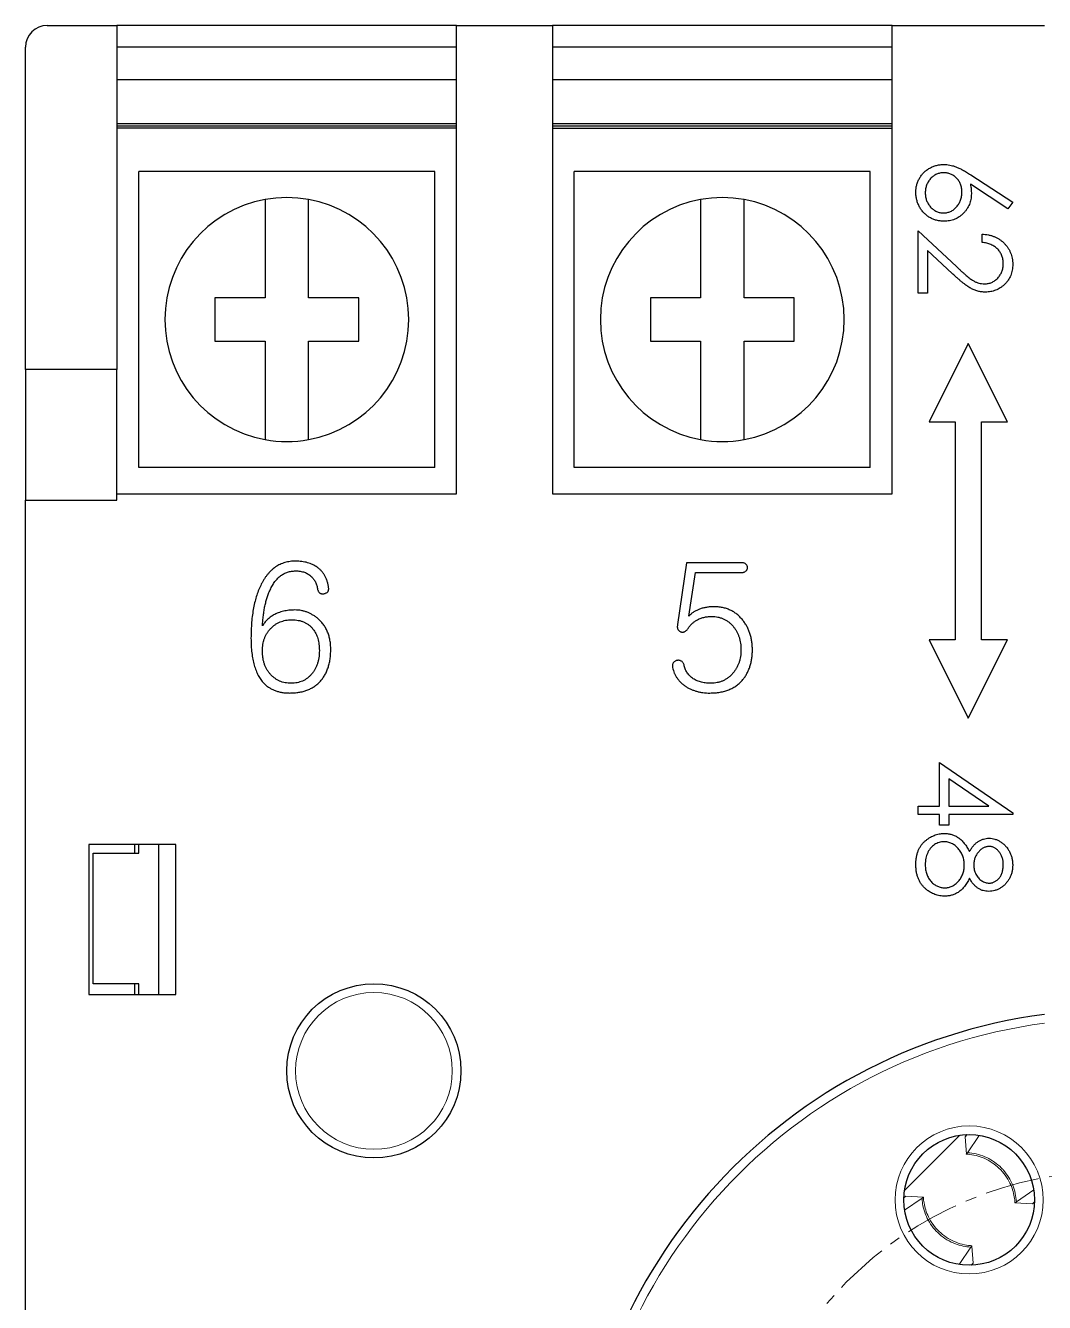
# Model space of a CAD drawing. Header units: millimetres. Extents: x 2473 to 2777, y 1336 to 1553.
# Drawn here: x 2584.52 to 2607.92, y 1423.23 to 1452.55 of the extents above; entities that cross this region are included whole.
import ezdxf

# ---------------------------------------------------------------- set-up
doc = ezdxf.new("R2010")
doc.units = ezdxf.units.MM
doc.linetypes.add('CENTER', pattern=[2, 1.25, -0.25, 0.25, -0.25])
for name, color, linetype, lineweight in [('Z_OM_CENTER', 4, 'CENTER', 13), ('Z_OM_OUTLINE', 7, 'Continuous', 30), ('Z_OM_THIN_LINE', 2, 'Continuous', 13)]:
    doc.layers.add(name, color=color, linetype=linetype, lineweight=lineweight)

msp = doc.modelspace()

# ---------------------------------------------------------------- linework, layer by layer
at = {"layer": 'Z_OM_CENTER'}
msp.add_circle((2609.525, 1417.55), 8.7, dxfattribs=at)
at = {"layer": 'Z_OM_OUTLINE'}
for p, q in [((2585.025, 1452.55), (2586.625, 1452.55)), ((2586.625, 1452.55), (2586.625, 1451.55)), ((2594.425, 1452.55), (2586.625, 1452.55)), ((2594.425, 1451.55), (2594.425, 1452.55)), ((2594.425, 1452.55), (2596.625, 1452.55)), ((2596.625, 1452.55), (2596.625, 1451.55)), ((2604.425, 1452.55), (2596.625, 1452.55)), ((2604.425, 1451.55), (2604.425, 1452.55)), ((2604.425, 1452.55), (2607.925, 1452.55)), ((2584.525, 1451.55), (2584.525, 1452.05)), ((2594.425, 1452.05), (2586.625, 1452.05)), ((2604.425, 1452.05), (2596.625, 1452.05)), ((2584.525, 1444.65), (2584.525, 1451.55)), ((2586.625, 1451.55), (2586.625, 1444.65)), ((2594.425, 1441.8), (2594.425, 1451.55)), ((2596.625, 1451.55), (2596.625, 1441.8)), ((2604.425, 1441.8), (2604.425, 1451.55)), ((2594.425, 1451.3), (2586.625, 1451.3)), ((2604.425, 1451.3), (2596.625, 1451.3)), ((2586.625, 1450.3), (2594.425, 1450.3)), ((2596.625, 1450.3), (2604.425, 1450.3)), ((2586.625, 1450.25), (2594.425, 1450.25)), ((2586.625, 1450.199), (2594.425, 1450.199)), ((2596.625, 1450.25), (2604.425, 1450.25)), ((2596.625, 1450.197), (2604.425, 1450.197)), ((2587.125, 1442.4), (2587.125, 1449.2)), ((2593.925, 1449.2), (2587.125, 1449.2)), ((2593.925, 1442.4), (2593.925, 1449.2)), ((2597.125, 1442.4), (2597.125, 1449.2)), ((2603.925, 1449.2), (2597.125, 1449.2)), ((2603.925, 1442.4), (2603.925, 1449.2)), ((2606.23, 1449.123), (2607.195, 1448.491)), ((2607.081, 1448.345), (2606.225, 1448.904)), ((2607.195, 1448.491), (2607.081, 1448.345)), ((2605.025, 1446.402), (2605.025, 1447.84)), ((2605.025, 1447.84), (2605.901, 1447.019)), ((2606.49, 1447.569), (2606.49, 1447.759)), ((2590.025, 1447.529), (2590.025, 1446.3)), ((2591.025, 1446.3), (2591.025, 1447.529)), ((2600.025, 1447.529), (2600.025, 1446.3)), ((2601.025, 1446.3), (2601.025, 1447.529)), ((2605.807, 1446.857), (2605.242, 1447.387)), ((2605.242, 1447.387), (2605.242, 1446.402)), ((2588.875, 1446.3), (2588.875, 1445.3)), ((2590.025, 1446.3), (2588.875, 1446.3)), ((2592.175, 1446.3), (2591.025, 1446.3)), ((2592.175, 1445.3), (2592.175, 1446.3)), ((2600.025, 1446.3), (2598.875, 1446.3)), ((2598.875, 1446.3), (2598.875, 1445.3)), ((2602.175, 1446.3), (2601.025, 1446.3)), ((2602.175, 1445.3), (2602.175, 1446.3)), ((2605.242, 1446.402), (2605.025, 1446.402)), ((2588.875, 1445.3), (2590.025, 1445.3)), ((2590.025, 1445.3), (2590.025, 1444.071)), ((2591.025, 1445.3), (2592.175, 1445.3)), ((2591.025, 1444.071), (2591.025, 1445.3)), ((2598.875, 1445.3), (2600.025, 1445.3)), ((2600.025, 1445.3), (2600.025, 1444.071)), ((2601.025, 1445.3), (2602.175, 1445.3)), ((2601.025, 1444.071), (2601.025, 1445.3)), ((2606.175, 1445.25), (2605.275, 1443.45)), ((2607.075, 1443.45), (2606.175, 1445.25)), ((2584.525, 1444.65), (2584.525, 1441.65)), ((2586.625, 1444.65), (2584.525, 1444.65)), ((2586.625, 1441.65), (2586.625, 1444.65)), ((2605.275, 1443.45), (2605.875, 1443.45)), ((2605.875, 1443.45), (2605.875, 1438.45)), ((2606.475, 1443.45), (2607.075, 1443.45)), ((2606.475, 1438.45), (2606.475, 1443.45)), ((2593.925, 1442.4), (2587.125, 1442.4)), ((2603.925, 1442.4), (2597.125, 1442.4)), ((2586.625, 1441.8), (2594.425, 1441.8)), ((2596.625, 1441.8), (2604.425, 1441.8)), ((2584.525, 1441.65), (2586.625, 1441.65)), ((2584.525, 1422.05), (2584.525, 1441.65)), ((2599.704, 1440.216), (2599.497, 1438.797)), ((2600.973, 1440.216), (2599.704, 1440.216)), ((2599.759, 1438.993), (2599.91, 1439.991)), ((2599.91, 1439.991), (2600.973, 1439.991)), ((2605.875, 1438.45), (2605.275, 1438.45)), ((2605.275, 1438.45), (2606.175, 1436.65)), ((2606.175, 1436.65), (2607.075, 1438.45)), ((2607.075, 1438.45), (2606.475, 1438.45)), ((2605.513, 1434.624), (2605.513, 1435.629)), ((2605.513, 1435.629), (2607.195, 1434.473)), ((2606.649, 1434.624), (2605.73, 1435.255)), ((2605.73, 1435.255), (2605.73, 1434.624)), ((2605.025, 1434.624), (2605.513, 1434.624)), ((2605.025, 1434.435), (2605.025, 1434.624)), ((2605.73, 1434.624), (2606.649, 1434.624)), ((2607.195, 1434.473), (2607.195, 1434.435)), ((2605.513, 1434.435), (2605.025, 1434.435)), ((2605.513, 1434.19), (2605.513, 1434.435)), ((2605.73, 1434.19), (2605.513, 1434.19)), ((2607.195, 1434.435), (2605.73, 1434.435)), ((2605.73, 1434.435), (2605.73, 1434.19)), ((2585.975, 1433.75), (2585.975, 1430.3)), ((2587.975, 1433.75), (2585.975, 1433.75)), ((2587.025, 1433.75), (2587.025, 1433.55)), ((2587.125, 1433.55), (2587.125, 1433.75)), ((2587.575, 1433.75), (2587.575, 1430.3)), ((2587.975, 1430.3), (2587.975, 1433.75)), ((2586.075, 1430.55), (2586.075, 1433.55)), ((2586.075, 1433.55), (2587.125, 1433.55)), ((2587.125, 1430.55), (2586.075, 1430.55)), ((2587.025, 1430.55), (2587.025, 1430.3)), ((2587.125, 1430.3), (2587.125, 1430.55)), ((2585.975, 1430.3), (2587.975, 1430.3))]:
    msp.add_line(p, q, dxfattribs=at)
for centre, radius in [((2592.525, 1428.55), 2), ((2606.195, 1425.587), 1.5)]:
    msp.add_circle(centre, radius, dxfattribs=at)
for centre, radius, start, end in [((2585.025, 1452.05), 0.5, 90, 180), ((2590.525, 1445.8), 2.8, 100.2866, 259.7134), ((2590.525, 1445.8), 2.8, 79.7134, 100.2866), ((2590.525, 1445.8), 2.8, 280.2866, 79.7134), ((2600.525, 1445.8), 2.8, 100.2866, 259.7134), ((2600.525, 1445.8), 2.8, 79.7134, 100.2866), ((2600.525, 1445.8), 2.8, 280.2866, 79.7134), ((2590.525, 1445.8), 2.8, 259.7134, 280.2866), ((2600.525, 1445.8), 2.8, 259.7134, 280.2866), ((2609.525, 1417.55), 12.4, 97.4137, 262.5863)]:
    msp.add_arc(centre, radius, start, end, dxfattribs=at)
for points, knots in [([(2604.97, 1448.719), (2604.971, 1448.747), (2604.973, 1448.804), (2604.989, 1448.887), (2605.016, 1448.966), (2605.053, 1449.042), (2605.099, 1449.112), (2605.154, 1449.176), (2605.217, 1449.231), (2605.289, 1449.276), (2605.366, 1449.314), (2605.446, 1449.34), (2605.53, 1449.357), (2605.586, 1449.359), (2605.615, 1449.36)], [0, 0, 0, 0, 0.084339, 0.167061, 0.249579, 0.33294, 0.416119, 0.49776, 0.580626, 0.664858, 0.749533, 0.832448, 0.915661, 1, 1, 1, 1]), ([(2605.607, 1449.17), (2605.593, 1449.169), (2605.565, 1449.169), (2605.523, 1449.162), (2605.484, 1449.151), (2605.445, 1449.136), (2605.409, 1449.117), (2605.374, 1449.094), (2605.341, 1449.066), (2605.31, 1449.035), (2605.281, 1449), (2605.256, 1448.964), (2605.235, 1448.926), (2605.217, 1448.886), (2605.204, 1448.844), (2605.194, 1448.8), (2605.189, 1448.755), (2605.188, 1448.724), (2605.187, 1448.708)], [0, 0, 0, 0, 0.061846, 0.121875, 0.180772, 0.239261, 0.298623, 0.358671, 0.420767, 0.485205, 0.550356, 0.613636, 0.676603, 0.739323, 0.802186, 0.866731, 0.932045, 1, 1, 1, 1]), ([(2606.029, 1448.725), (2606.028, 1448.741), (2606.027, 1448.773), (2606.022, 1448.819), (2606.012, 1448.863), (2605.998, 1448.904), (2605.981, 1448.944), (2605.96, 1448.981), (2605.935, 1449.015), (2605.906, 1449.047), (2605.875, 1449.076), (2605.841, 1449.101), (2605.806, 1449.122), (2605.77, 1449.14), (2605.731, 1449.153), (2605.691, 1449.163), (2605.65, 1449.168), (2605.622, 1449.169), (2605.607, 1449.17)], [0, 0, 0, 0, 0.070596, 0.138509, 0.203802, 0.266994, 0.329059, 0.391139, 0.453136, 0.515769, 0.577944, 0.638945, 0.698364, 0.757306, 0.816402, 0.876272, 0.93682, 1, 1, 1, 1]), ([(2605.615, 1449.36), (2605.637, 1449.359), (2605.681, 1449.357), (2605.749, 1449.348), (2605.817, 1449.331), (2605.876, 1449.312), (2605.924, 1449.294), (2605.962, 1449.277), (2606.003, 1449.258), (2606.044, 1449.235), (2606.088, 1449.212), (2606.134, 1449.184), (2606.181, 1449.155), (2606.213, 1449.134), (2606.23, 1449.123)], [0, 0, 0, 0, 0.097806, 0.199612, 0.305296, 0.415817, 0.474241, 0.537287, 0.603386, 0.674311, 0.74953, 0.828608, 0.912043, 1, 1, 1, 1]), ([(2606.225, 1448.904), (2606.231, 1448.867), (2606.243, 1448.794), (2606.245, 1448.721), (2606.246, 1448.685)], [0, 0, 0, 0, 0.512659, 1, 1, 1, 1]), ([(2590.025, 1448.555), (2590.025, 1448.555), (2590.025, 1448.553), (2590.025, 1448.512), (2590.025, 1448.36), (2590.025, 1448.107), (2590.025, 1447.816), (2590.025, 1447.616), (2590.025, 1447.529)], [0, 0, 0, 0, 0.0255, 0.200841, 0.411603, 0.62228, 0.835316, 1, 1, 1, 1]), ([(2591.025, 1447.529), (2591.025, 1447.618), (2591.025, 1447.828), (2591.025, 1448.131), (2591.025, 1448.372), (2591.025, 1448.525), (2591.025, 1448.545), (2591.025, 1448.555)], [0, 0, 0, 0, 0.168651, 0.396242, 0.614757, 0.799387, 1, 1, 1, 1]), ([(2600.025, 1448.555), (2600.025, 1448.555), (2600.025, 1448.553), (2600.025, 1448.512), (2600.025, 1448.36), (2600.025, 1448.107), (2600.025, 1447.816), (2600.025, 1447.616), (2600.025, 1447.529)], [0, 0, 0, 0, 0.0255, 0.200841, 0.411603, 0.62228, 0.835316, 1, 1, 1, 1]), ([(2601.025, 1447.529), (2601.025, 1447.618), (2601.025, 1447.828), (2601.025, 1448.131), (2601.025, 1448.372), (2601.025, 1448.525), (2601.025, 1448.545), (2601.025, 1448.555)], [0, 0, 0, 0, 0.168651, 0.396242, 0.614757, 0.799387, 1, 1, 1, 1]), ([(2605.619, 1448.057), (2605.589, 1448.058), (2605.531, 1448.06), (2605.446, 1448.076), (2605.365, 1448.103), (2605.289, 1448.14), (2605.22, 1448.187), (2605.157, 1448.244), (2605.102, 1448.309), (2605.055, 1448.382), (2605.018, 1448.461), (2604.99, 1448.544), (2604.973, 1448.631), (2604.971, 1448.689), (2604.97, 1448.719)], [0, 0, 0, 0, 0.085993, 0.169113, 0.250536, 0.331896, 0.41356, 0.494112, 0.576294, 0.660703, 0.74612, 0.83001, 0.914417, 1, 1, 1, 1]), ([(2605.187, 1448.708), (2605.188, 1448.693), (2605.189, 1448.662), (2605.194, 1448.616), (2605.204, 1448.573), (2605.217, 1448.531), (2605.235, 1448.491), (2605.256, 1448.453), (2605.281, 1448.416), (2605.31, 1448.382), (2605.341, 1448.35), (2605.374, 1448.323), (2605.409, 1448.299), (2605.446, 1448.281), (2605.484, 1448.265), (2605.523, 1448.255), (2605.565, 1448.248), (2605.593, 1448.248), (2605.607, 1448.247)], [0, 0, 0, 0, 0.067943, 0.133246, 0.19778, 0.260632, 0.323341, 0.386297, 0.450071, 0.51521, 0.579637, 0.641333, 0.701709, 0.76078, 0.819259, 0.878146, 0.938165, 1, 1, 1, 1]), ([(2605.607, 1448.247), (2605.622, 1448.247), (2605.65, 1448.248), (2605.691, 1448.256), (2605.732, 1448.266), (2605.77, 1448.282), (2605.807, 1448.301), (2605.842, 1448.326), (2605.875, 1448.354), (2605.906, 1448.387), (2605.935, 1448.422), (2605.96, 1448.46), (2605.981, 1448.5), (2605.998, 1448.541), (2606.012, 1448.585), (2606.022, 1448.63), (2606.027, 1448.677), (2606.028, 1448.709), (2606.029, 1448.725)], [0, 0, 0, 0, 0.061145, 0.120007, 0.178246, 0.236508, 0.294903, 0.354696, 0.416717, 0.480659, 0.545834, 0.609768, 0.672988, 0.73581, 0.799817, 0.86476, 0.93108, 1, 1, 1, 1]), ([(2606.246, 1448.685), (2606.245, 1448.664), (2606.244, 1448.621), (2606.235, 1448.559), (2606.221, 1448.499), (2606.201, 1448.442), (2606.176, 1448.388), (2606.145, 1448.335), (2606.107, 1448.286), (2606.065, 1448.239), (2606.019, 1448.197), (2605.97, 1448.159), (2605.918, 1448.127), (2605.863, 1448.102), (2605.805, 1448.082), (2605.745, 1448.068), (2605.683, 1448.059), (2605.64, 1448.058), (2605.619, 1448.057)], [0, 0, 0, 0, 0.065232, 0.128407, 0.19007, 0.250947, 0.311551, 0.372869, 0.435031, 0.49908, 0.5631, 0.62552, 0.686691, 0.747683, 0.80856, 0.87074, 0.93434, 1, 1, 1, 1]), ([(2606.49, 1447.759), (2606.515, 1447.757), (2606.565, 1447.755), (2606.637, 1447.744), (2606.706, 1447.727), (2606.771, 1447.704), (2606.833, 1447.676), (2606.892, 1447.641), (2606.947, 1447.6), (2606.998, 1447.554), (2607.044, 1447.504), (2607.085, 1447.451), (2607.119, 1447.394), (2607.147, 1447.335), (2607.168, 1447.272), (2607.184, 1447.207), (2607.194, 1447.138), (2607.195, 1447.092), (2607.195, 1447.068)], [0, 0, 0, 0, 0.068799, 0.135118, 0.199001, 0.261934, 0.323531, 0.385435, 0.447216, 0.510018, 0.572511, 0.633364, 0.693217, 0.752555, 0.812558, 0.873261, 0.935543, 1, 1, 1, 1]), ([(2606.978, 1447.078), (2606.978, 1447.095), (2606.977, 1447.127), (2606.971, 1447.175), (2606.962, 1447.221), (2606.947, 1447.264), (2606.929, 1447.305), (2606.907, 1447.344), (2606.881, 1447.381), (2606.851, 1447.416), (2606.817, 1447.448), (2606.78, 1447.476), (2606.739, 1447.501), (2606.696, 1447.522), (2606.649, 1447.539), (2606.599, 1447.553), (2606.545, 1447.563), (2606.509, 1447.567), (2606.49, 1447.569)], [0, 0, 0, 0, 0.064442, 0.126553, 0.186779, 0.245944, 0.30411, 0.361785, 0.420255, 0.479943, 0.540286, 0.600712, 0.661962, 0.724472, 0.788881, 0.856306, 0.926348, 1, 1, 1, 1]), ([(2606.549, 1446.619), (2606.564, 1446.619), (2606.592, 1446.62), (2606.634, 1446.627), (2606.674, 1446.637), (2606.713, 1446.652), (2606.75, 1446.67), (2606.786, 1446.694), (2606.82, 1446.721), (2606.852, 1446.752), (2606.882, 1446.786), (2606.908, 1446.822), (2606.929, 1446.86), (2606.947, 1446.9), (2606.961, 1446.942), (2606.971, 1446.986), (2606.977, 1447.031), (2606.978, 1447.062), (2606.978, 1447.078)], [0, 0, 0, 0, 0.061969, 0.122129, 0.180999, 0.240162, 0.299865, 0.359951, 0.421742, 0.486546, 0.551508, 0.614995, 0.67724, 0.739715, 0.803039, 0.866487, 0.931969, 1, 1, 1, 1]), ([(2607.195, 1447.068), (2607.195, 1447.045), (2607.194, 1447), (2607.185, 1446.933), (2607.17, 1446.87), (2607.15, 1446.81), (2607.123, 1446.753), (2607.09, 1446.701), (2607.053, 1446.65), (2607.009, 1446.605), (2606.961, 1446.564), (2606.911, 1446.528), (2606.859, 1446.497), (2606.804, 1446.472), (2606.748, 1446.453), (2606.689, 1446.439), (2606.628, 1446.431), (2606.587, 1446.43), (2606.566, 1446.429)], [0, 0, 0, 0, 0.06948, 0.136525, 0.200801, 0.263983, 0.325711, 0.387271, 0.449493, 0.512955, 0.576266, 0.637575, 0.697901, 0.757558, 0.816588, 0.876646, 0.937286, 1, 1, 1, 1]), ([(2606.566, 1446.429), (2606.537, 1446.43), (2606.478, 1446.432), (2606.392, 1446.449), (2606.309, 1446.477), (2606.242, 1446.509), (2606.188, 1446.542), (2606.144, 1446.572), (2606.096, 1446.607), (2606.045, 1446.647), (2605.99, 1446.692), (2605.932, 1446.742), (2605.87, 1446.798), (2605.829, 1446.837), (2605.807, 1446.857)], [0, 0, 0, 0, 0.098701, 0.195671, 0.29242, 0.391339, 0.444459, 0.504225, 0.570348, 0.642914, 0.72229, 0.807923, 0.90047, 1, 1, 1, 1]), ([(2605.901, 1447.019), (2605.921, 1446.999), (2605.961, 1446.961), (2606.02, 1446.907), (2606.074, 1446.858), (2606.124, 1446.814), (2606.17, 1446.776), (2606.212, 1446.744), (2606.25, 1446.717), (2606.294, 1446.688), (2606.348, 1446.66), (2606.413, 1446.636), (2606.481, 1446.622), (2606.526, 1446.62), (2606.549, 1446.619)], [0, 0, 0, 0, 0.110794, 0.212813, 0.306078, 0.390617, 0.467233, 0.534451, 0.593867, 0.644833, 0.736221, 0.825037, 0.911992, 1, 1, 1, 1]), ([(2590.025, 1444.071), (2590.025, 1444.034), (2590.025, 1443.874), (2590.025, 1443.601), (2590.025, 1443.309), (2590.025, 1443.114), (2590.025, 1443.049), (2590.025, 1443.045), (2590.025, 1443.045)], [0, 0, 0, 0, 0.069792, 0.302406, 0.524274, 0.739225, 0.950123, 1, 1, 1, 1]), ([(2591.025, 1443.045), (2591.025, 1443.047), (2591.025, 1443.055), (2591.025, 1443.147), (2591.025, 1443.353), (2591.025, 1443.64), (2591.025, 1443.894), (2591.025, 1444.039), (2591.025, 1444.071)], [0, 0, 0, 0, 0.097073, 0.305417, 0.514403, 0.725608, 0.940944, 1, 1, 1, 1]), ([(2600.025, 1444.071), (2600.025, 1444.034), (2600.025, 1443.874), (2600.025, 1443.601), (2600.025, 1443.309), (2600.025, 1443.114), (2600.025, 1443.049), (2600.025, 1443.045), (2600.025, 1443.045)], [0, 0, 0, 0, 0.069792, 0.302406, 0.524274, 0.739225, 0.950123, 1, 1, 1, 1]), ([(2601.025, 1443.045), (2601.025, 1443.047), (2601.025, 1443.055), (2601.025, 1443.147), (2601.025, 1443.353), (2601.025, 1443.64), (2601.025, 1443.894), (2601.025, 1444.039), (2601.025, 1444.071)], [0, 0, 0, 0, 0.097073, 0.305417, 0.514403, 0.725608, 0.940944, 1, 1, 1, 1]), ([(2590.725, 1440.253), (2590.704, 1440.253), (2590.662, 1440.252), (2590.599, 1440.246), (2590.539, 1440.235), (2590.481, 1440.221), (2590.425, 1440.202), (2590.37, 1440.179), (2590.318, 1440.152), (2590.268, 1440.121), (2590.22, 1440.085), (2590.173, 1440.046), (2590.129, 1440.002), (2590.087, 1439.955), (2590.047, 1439.903), (2590.009, 1439.846), (2589.972, 1439.786), (2589.95, 1439.744), (2589.939, 1439.722)], [0, 0, 0, 0, 0.063959, 0.125825, 0.186582, 0.245913, 0.304712, 0.36331, 0.421523, 0.480222, 0.539607, 0.599797, 0.66184, 0.724812, 0.790248, 0.857614, 0.92747, 1, 1, 1, 1]), ([(2590.142, 1439.594), (2590.159, 1439.628), (2590.191, 1439.694), (2590.25, 1439.784), (2590.315, 1439.859), (2590.384, 1439.922), (2590.461, 1439.969), (2590.542, 1440.005), (2590.63, 1440.025), (2590.69, 1440.027), (2590.721, 1440.029)], [0, 0, 0, 0, 0.149126, 0.287304, 0.414903, 0.535429, 0.65111, 0.765091, 0.880418, 1, 1, 1, 1]), ([(2590.721, 1440.029), (2590.74, 1440.029), (2590.777, 1440.028), (2590.83, 1440.021), (2590.881, 1440.012), (2590.929, 1439.998), (2590.973, 1439.98), (2591.015, 1439.958), (2591.053, 1439.932), (2591.076, 1439.911), (2591.088, 1439.901)], [0, 0, 0, 0, 0.142355, 0.276813, 0.406845, 0.530769, 0.651169, 0.767312, 0.884488, 1, 1, 1, 1]), ([(2591.222, 1440.112), (2591.205, 1440.124), (2591.171, 1440.146), (2591.117, 1440.175), (2591.059, 1440.199), (2590.999, 1440.219), (2590.935, 1440.234), (2590.868, 1440.245), (2590.797, 1440.252), (2590.749, 1440.253), (2590.725, 1440.253)], [0, 0, 0, 0, 0.115236, 0.232314, 0.351064, 0.47187, 0.596677, 0.726496, 0.860708, 1, 1, 1, 1]), ([(2591.486, 1439.639), (2591.482, 1439.664), (2591.474, 1439.714), (2591.456, 1439.785), (2591.431, 1439.852), (2591.401, 1439.914), (2591.365, 1439.971), (2591.324, 1440.024), (2591.276, 1440.071), (2591.24, 1440.099), (2591.222, 1440.112)], [0, 0, 0, 0, 0.137815, 0.269388, 0.395397, 0.518808, 0.638579, 0.757582, 0.878059, 1, 1, 1, 1]), ([(2601.069, 1440.184), (2601.063, 1440.189), (2601.05, 1440.199), (2601.027, 1440.208), (2601.001, 1440.215), (2600.983, 1440.216), (2600.973, 1440.216)], [0, 0, 0, 0, 0.235533, 0.471133, 0.727815, 1, 1, 1, 1]), ([(2600.973, 1439.991), (2600.983, 1439.992), (2601.002, 1439.993), (2601.028, 1440), (2601.052, 1440.011), (2601.066, 1440.022), (2601.073, 1440.028)], [0, 0, 0, 0, 0.2658055, 0.5123853, 0.7567022, 1, 1, 1, 1]), ([(2601.105, 1440.104), (2601.104, 1440.111), (2601.104, 1440.126), (2601.097, 1440.148), (2601.086, 1440.168), (2601.075, 1440.178), (2601.069, 1440.184)], [0, 0, 0, 0, 0.25367, 0.497236, 0.743622, 1, 1, 1, 1]), ([(2601.073, 1440.028), (2601.078, 1440.033), (2601.087, 1440.044), (2601.097, 1440.063), (2601.104, 1440.082), (2601.105, 1440.097), (2601.105, 1440.104)], [0, 0, 0, 0, 0.259861, 0.50393, 0.75062, 1, 1, 1, 1]), ([(2591.088, 1439.901), (2591.106, 1439.882), (2591.143, 1439.843), (2591.184, 1439.771), (2591.215, 1439.691), (2591.227, 1439.633), (2591.233, 1439.602)], [0, 0, 0, 0, 0.234182, 0.473901, 0.726407, 1, 1, 1, 1]), ([(2589.939, 1439.722), (2589.92, 1439.682), (2589.881, 1439.6), (2589.833, 1439.469), (2589.792, 1439.329), (2589.759, 1439.178), (2589.734, 1439.018), (2589.715, 1438.848), (2589.704, 1438.669), (2589.703, 1438.546), (2589.702, 1438.483)], [0, 0, 0, 0, 0.104548, 0.213612, 0.328369, 0.449206, 0.576591, 0.710517, 0.851708, 1, 1, 1, 1]), ([(2589.964, 1438.765), (2589.967, 1438.806), (2589.972, 1438.886), (2589.985, 1439.003), (2590.001, 1439.115), (2590.02, 1439.222), (2590.045, 1439.323), (2590.073, 1439.418), (2590.104, 1439.509), (2590.129, 1439.566), (2590.142, 1439.594)], [0, 0, 0, 0, 0.1441692, 0.2826311, 0.4148212, 0.5416064, 0.6635138, 0.7805282, 0.8922789, 1, 1, 1, 1]), ([(2591.233, 1439.602), (2591.236, 1439.593), (2591.24, 1439.576), (2591.251, 1439.553), (2591.263, 1439.534), (2591.28, 1439.52), (2591.3, 1439.508), (2591.323, 1439.504), (2591.348, 1439.502), (2591.366, 1439.504), (2591.375, 1439.505)], [0, 0, 0, 0, 0.142917, 0.2713388, 0.3874412, 0.4976992, 0.6100851, 0.7268401, 0.8557136, 1, 1, 1, 1]), ([(2591.375, 1439.505), (2591.385, 1439.508), (2591.403, 1439.511), (2591.428, 1439.521), (2591.448, 1439.534), (2591.465, 1439.55), (2591.477, 1439.568), (2591.484, 1439.589), (2591.488, 1439.613), (2591.486, 1439.63), (2591.486, 1439.639)], [0, 0, 0, 0, 0.151287, 0.287166, 0.408612, 0.52102, 0.631653, 0.74362, 0.864917, 1, 1, 1, 1]), ([(2600.006, 1439.151), (2599.983, 1439.142), (2599.937, 1439.124), (2599.873, 1439.087), (2599.812, 1439.045), (2599.777, 1439.01), (2599.759, 1438.993)], [0, 0, 0, 0, 0.250708, 0.500277, 0.748188, 1, 1, 1, 1]), ([(2600.331, 1439.206), (2600.303, 1439.206), (2600.246, 1439.205), (2600.163, 1439.193), (2600.082, 1439.177), (2600.031, 1439.16), (2600.006, 1439.151)], [0, 0, 0, 0, 0.260819, 0.512859, 0.75944, 1, 1, 1, 1]), ([(2600.994, 1438.899), (2600.973, 1438.924), (2600.933, 1438.972), (2600.863, 1439.034), (2600.788, 1439.088), (2600.707, 1439.131), (2600.621, 1439.165), (2600.529, 1439.189), (2600.432, 1439.204), (2600.366, 1439.206), (2600.331, 1439.206)], [0, 0, 0, 0, 0.1267565, 0.2496119, 0.3701132, 0.4908858, 0.6117691, 0.7361738, 0.8648863, 1, 1, 1, 1]), ([(2590.222, 1439.017), (2590.195, 1439.001), (2590.143, 1438.968), (2590.074, 1438.908), (2590.013, 1438.841), (2589.98, 1438.79), (2589.964, 1438.765)], [0, 0, 0, 0, 0.255635, 0.504609, 0.75101, 1, 1, 1, 1]), ([(2590.153, 1438.705), (2590.169, 1438.721), (2590.201, 1438.753), (2590.254, 1438.794), (2590.31, 1438.829), (2590.369, 1438.858), (2590.432, 1438.88), (2590.498, 1438.895), (2590.566, 1438.906), (2590.614, 1438.907), (2590.638, 1438.907)], [0, 0, 0, 0, 0.126837, 0.250005, 0.372298, 0.493566, 0.614848, 0.739302, 0.867019, 1, 1, 1, 1]), ([(2590.71, 1439.132), (2590.687, 1439.131), (2590.641, 1439.131), (2590.573, 1439.125), (2590.508, 1439.116), (2590.446, 1439.104), (2590.386, 1439.087), (2590.328, 1439.068), (2590.274, 1439.045), (2590.239, 1439.026), (2590.222, 1439.017)], [0, 0, 0, 0, 0.138276, 0.271155, 0.400342, 0.525951, 0.647796, 0.766914, 0.884593, 1, 1, 1, 1]), ([(2590.638, 1438.907), (2590.663, 1438.907), (2590.714, 1438.905), (2590.787, 1438.895), (2590.856, 1438.879), (2590.92, 1438.856), (2590.979, 1438.825), (2591.033, 1438.788), (2591.083, 1438.744), (2591.112, 1438.711), (2591.126, 1438.693)], [0, 0, 0, 0, 0.140567, 0.272714, 0.399733, 0.522322, 0.641326, 0.759927, 0.878122, 1, 1, 1, 1]), ([(2591.249, 1438.924), (2591.229, 1438.941), (2591.19, 1438.973), (2591.127, 1439.015), (2591.062, 1439.051), (2590.996, 1439.081), (2590.927, 1439.103), (2590.856, 1439.12), (2590.784, 1439.129), (2590.735, 1439.131), (2590.71, 1439.132)], [0, 0, 0, 0, 0.13161, 0.259174, 0.383585, 0.506712, 0.628697, 0.750578, 0.874244, 1, 1, 1, 1]), ([(2591.534, 1438.227), (2591.533, 1438.263), (2591.532, 1438.333), (2591.518, 1438.436), (2591.496, 1438.532), (2591.465, 1438.623), (2591.424, 1438.708), (2591.375, 1438.786), (2591.317, 1438.86), (2591.272, 1438.903), (2591.249, 1438.924)], [0, 0, 0, 0, 0.138519, 0.270524, 0.397871, 0.520363, 0.640458, 0.759406, 0.878745, 1, 1, 1, 1]), ([(2599.739, 1438.706), (2599.752, 1438.725), (2599.778, 1438.765), (2599.827, 1438.816), (2599.88, 1438.862), (2599.92, 1438.887), (2599.941, 1438.899)], [0, 0, 0, 0, 0.251949, 0.502221, 0.748748, 1, 1, 1, 1]), ([(2599.941, 1438.899), (2599.966, 1438.912), (2600.017, 1438.937), (2600.1, 1438.964), (2600.186, 1438.979), (2600.245, 1438.981), (2600.275, 1438.982)], [0, 0, 0, 0, 0.246462, 0.491852, 0.742581, 1, 1, 1, 1]), ([(2600.275, 1438.982), (2600.301, 1438.981), (2600.352, 1438.98), (2600.426, 1438.969), (2600.496, 1438.95), (2600.562, 1438.924), (2600.625, 1438.892), (2600.682, 1438.85), (2600.736, 1438.802), (2600.768, 1438.765), (2600.784, 1438.747)], [0, 0, 0, 0, 0.133754, 0.261771, 0.386542, 0.507434, 0.627874, 0.748867, 0.872679, 1, 1, 1, 1]), ([(2601.217, 1438.214), (2601.216, 1438.247), (2601.215, 1438.313), (2601.204, 1438.41), (2601.187, 1438.502), (2601.162, 1438.59), (2601.132, 1438.674), (2601.093, 1438.753), (2601.048, 1438.829), (2601.012, 1438.876), (2600.994, 1438.899)], [0, 0, 0, 0, 0.136772, 0.267885, 0.395691, 0.519481, 0.640677, 0.760811, 0.87952, 1, 1, 1, 1]), ([(2589.964, 1438.196), (2589.965, 1438.221), (2589.966, 1438.27), (2589.975, 1438.342), (2589.989, 1438.411), (2590.01, 1438.477), (2590.036, 1438.539), (2590.07, 1438.598), (2590.107, 1438.654), (2590.137, 1438.688), (2590.153, 1438.705)], [0, 0, 0, 0, 0.135453, 0.265464, 0.390996, 0.514431, 0.635257, 0.756428, 0.877204, 1, 1, 1, 1]), ([(2591.126, 1438.693), (2591.138, 1438.677), (2591.162, 1438.645), (2591.191, 1438.591), (2591.216, 1438.535), (2591.237, 1438.474), (2591.253, 1438.411), (2591.264, 1438.343), (2591.271, 1438.273), (2591.272, 1438.225), (2591.272, 1438.2)], [0, 0, 0, 0, 0.1153346, 0.2300968, 0.3483674, 0.468571, 0.5940146, 0.7239393, 0.8583668, 1, 1, 1, 1]), ([(2599.497, 1438.797), (2599.496, 1438.787), (2599.493, 1438.769), (2599.492, 1438.741), (2599.495, 1438.717), (2599.502, 1438.694), (2599.513, 1438.674), (2599.527, 1438.657), (2599.546, 1438.642), (2599.56, 1438.635), (2599.567, 1438.631)], [0, 0, 0, 0, 0.150093, 0.286877, 0.413004, 0.531472, 0.643222, 0.755129, 0.873522, 1, 1, 1, 1]), ([(2599.567, 1438.631), (2599.575, 1438.628), (2599.59, 1438.623), (2599.613, 1438.62), (2599.635, 1438.623), (2599.658, 1438.63), (2599.679, 1438.642), (2599.7, 1438.658), (2599.72, 1438.68), (2599.732, 1438.697), (2599.739, 1438.706)], [0, 0, 0, 0, 0.120141, 0.229286, 0.338431, 0.449539, 0.567175, 0.69745, 0.838895, 1, 1, 1, 1]), ([(2600.784, 1438.747), (2600.798, 1438.728), (2600.826, 1438.692), (2600.86, 1438.633), (2600.89, 1438.571), (2600.914, 1438.506), (2600.932, 1438.437), (2600.946, 1438.366), (2600.953, 1438.291), (2600.955, 1438.24), (2600.955, 1438.214)], [0, 0, 0, 0, 0.120217, 0.239097, 0.359536, 0.480692, 0.604885, 0.731998, 0.863728, 1, 1, 1, 1]), ([(2589.702, 1438.483), (2589.703, 1438.425), (2589.705, 1438.313), (2589.719, 1438.151), (2589.741, 1438.002), (2589.773, 1437.866), (2589.815, 1437.742), (2589.866, 1437.632), (2589.925, 1437.533), (2589.974, 1437.477), (2589.998, 1437.449)], [0, 0, 0, 0, 0.15829, 0.305924, 0.442375, 0.568978, 0.687359, 0.797355, 0.900808, 1, 1, 1, 1]), ([(2590.149, 1437.655), (2590.134, 1437.673), (2590.104, 1437.708), (2590.067, 1437.766), (2590.035, 1437.828), (2590.009, 1437.894), (2589.988, 1437.964), (2589.975, 1438.038), (2589.965, 1438.115), (2589.964, 1438.169), (2589.964, 1438.196)], [0, 0, 0, 0, 0.118055, 0.235089, 0.354495, 0.474814, 0.598841, 0.727092, 0.859926, 1, 1, 1, 1]), ([(2591.272, 1438.2), (2591.272, 1438.172), (2591.271, 1438.119), (2591.263, 1438.04), (2591.248, 1437.966), (2591.228, 1437.895), (2591.203, 1437.829), (2591.172, 1437.767), (2591.135, 1437.708), (2591.106, 1437.673), (2591.091, 1437.655)], [0, 0, 0, 0, 0.140501, 0.274669, 0.403566, 0.52777, 0.648171, 0.766189, 0.883046, 1, 1, 1, 1]), ([(2591.282, 1437.483), (2591.302, 1437.506), (2591.343, 1437.551), (2591.394, 1437.628), (2591.437, 1437.711), (2591.473, 1437.801), (2591.5, 1437.898), (2591.52, 1438.002), (2591.532, 1438.112), (2591.533, 1438.188), (2591.534, 1438.227)], [0, 0, 0, 0, 0.112624, 0.226453, 0.34256, 0.461992, 0.586393, 0.717082, 0.854891, 1, 1, 1, 1]), ([(2599.482, 1437.973), (2599.473, 1437.97), (2599.456, 1437.966), (2599.434, 1437.953), (2599.413, 1437.937), (2599.403, 1437.923), (2599.398, 1437.916)], [0, 0, 0, 0, 0.259507, 0.508453, 0.74809, 1, 1, 1, 1]), ([(2599.579, 1437.96), (2599.571, 1437.964), (2599.556, 1437.971), (2599.532, 1437.976), (2599.507, 1437.977), (2599.49, 1437.974), (2599.482, 1437.973)], [0, 0, 0, 0, 0.254365, 0.50003, 0.745905, 1, 1, 1, 1]), ([(2600.955, 1438.214), (2600.955, 1438.189), (2600.954, 1438.139), (2600.946, 1438.065), (2600.931, 1437.994), (2600.911, 1437.927), (2600.886, 1437.861), (2600.855, 1437.799), (2600.818, 1437.74), (2600.789, 1437.703), (2600.774, 1437.685)], [0, 0, 0, 0, 0.133088, 0.262779, 0.388175, 0.511835, 0.633611, 0.754848, 0.876624, 1, 1, 1, 1]), ([(2600.996, 1437.532), (2601.014, 1437.555), (2601.05, 1437.599), (2601.094, 1437.673), (2601.132, 1437.752), (2601.163, 1437.835), (2601.188, 1437.923), (2601.204, 1438.016), (2601.215, 1438.113), (2601.216, 1438.18), (2601.217, 1438.214)], [0, 0, 0, 0, 0.117389, 0.234208, 0.353138, 0.474172, 0.59856, 0.726838, 0.860173, 1, 1, 1, 1]), ([(2599.398, 1437.916), (2599.394, 1437.908), (2599.385, 1437.893), (2599.38, 1437.867), (2599.379, 1437.839), (2599.383, 1437.82), (2599.385, 1437.81)], [0, 0, 0, 0, 0.238314, 0.478762, 0.729275, 1, 1, 1, 1]), ([(2599.385, 1437.81), (2599.39, 1437.789), (2599.4, 1437.746), (2599.423, 1437.684), (2599.451, 1437.626), (2599.485, 1437.571), (2599.524, 1437.519), (2599.569, 1437.47), (2599.62, 1437.424), (2599.658, 1437.397), (2599.677, 1437.383)], [0, 0, 0, 0, 0.125015, 0.248001, 0.37017, 0.491822, 0.613638, 0.739142, 0.867834, 1, 1, 1, 1]), ([(2599.647, 1437.87), (2599.644, 1437.881), (2599.638, 1437.901), (2599.622, 1437.926), (2599.603, 1437.947), (2599.587, 1437.956), (2599.579, 1437.96)], [0, 0, 0, 0, 0.276329, 0.528664, 0.763128, 1, 1, 1, 1]), ([(2599.839, 1437.568), (2599.827, 1437.578), (2599.802, 1437.597), (2599.769, 1437.629), (2599.739, 1437.663), (2599.714, 1437.701), (2599.691, 1437.74), (2599.672, 1437.781), (2599.658, 1437.825), (2599.651, 1437.855), (2599.647, 1437.87)], [0, 0, 0, 0, 0.129066, 0.25405, 0.378231, 0.50059, 0.621858, 0.745864, 0.870238, 1, 1, 1, 1]), ([(2600.774, 1437.685), (2600.758, 1437.666), (2600.725, 1437.629), (2600.67, 1437.581), (2600.611, 1437.54), (2600.547, 1437.507), (2600.481, 1437.481), (2600.41, 1437.462), (2600.336, 1437.451), (2600.285, 1437.45), (2600.259, 1437.449)], [0, 0, 0, 0, 0.127638, 0.251944, 0.374404, 0.494753, 0.615597, 0.739359, 0.867327, 1, 1, 1, 1]), ([(2589.998, 1437.449), (2590.016, 1437.431), (2590.053, 1437.395), (2590.116, 1437.35), (2590.183, 1437.311), (2590.255, 1437.279), (2590.333, 1437.255), (2590.415, 1437.238), (2590.502, 1437.227), (2590.562, 1437.226), (2590.593, 1437.225)], [0, 0, 0, 0, 0.118262, 0.235884, 0.353615, 0.473674, 0.597477, 0.725442, 0.859579, 1, 1, 1, 1]), ([(2590.626, 1437.449), (2590.602, 1437.45), (2590.555, 1437.452), (2590.487, 1437.461), (2590.422, 1437.477), (2590.36, 1437.499), (2590.302, 1437.529), (2590.247, 1437.565), (2590.195, 1437.606), (2590.164, 1437.639), (2590.149, 1437.655)], [0, 0, 0, 0, 0.133021, 0.261623, 0.386291, 0.507897, 0.62868, 0.749802, 0.872938, 1, 1, 1, 1]), ([(2590.593, 1437.225), (2590.629, 1437.226), (2590.699, 1437.227), (2590.801, 1437.24), (2590.897, 1437.259), (2590.987, 1437.288), (2591.071, 1437.324), (2591.147, 1437.369), (2591.219, 1437.421), (2591.261, 1437.462), (2591.282, 1437.483)], [0, 0, 0, 0, 0.1427919, 0.2779713, 0.4071536, 0.5310661, 0.6505747, 0.7673872, 0.883241, 1, 1, 1, 1]), ([(2591.091, 1437.655), (2591.076, 1437.639), (2591.047, 1437.607), (2590.997, 1437.565), (2590.944, 1437.529), (2590.887, 1437.499), (2590.826, 1437.477), (2590.763, 1437.461), (2590.695, 1437.451), (2590.649, 1437.45), (2590.626, 1437.449)], [0, 0, 0, 0, 0.12719, 0.249274, 0.370877, 0.492009, 0.61283, 0.737747, 0.865526, 1, 1, 1, 1]), ([(2600.259, 1437.449), (2600.238, 1437.45), (2600.197, 1437.45), (2600.137, 1437.456), (2600.08, 1437.465), (2600.025, 1437.478), (2599.974, 1437.494), (2599.926, 1437.515), (2599.881, 1437.539), (2599.853, 1437.558), (2599.839, 1437.568)], [0, 0, 0, 0, 0.142212, 0.278425, 0.407828, 0.533619, 0.653919, 0.771274, 0.886099, 1, 1, 1, 1]), ([(2600.24, 1437.225), (2600.28, 1437.226), (2600.359, 1437.227), (2600.473, 1437.242), (2600.58, 1437.266), (2600.679, 1437.3), (2600.771, 1437.342), (2600.854, 1437.396), (2600.931, 1437.459), (2600.974, 1437.508), (2600.996, 1437.532)], [0, 0, 0, 0, 0.14399, 0.279299, 0.408352, 0.531297, 0.65044, 0.767108, 0.883045, 1, 1, 1, 1]), ([(2599.677, 1437.383), (2599.697, 1437.37), (2599.737, 1437.345), (2599.8, 1437.313), (2599.867, 1437.286), (2599.936, 1437.264), (2600.008, 1437.246), (2600.083, 1437.234), (2600.16, 1437.226), (2600.213, 1437.225), (2600.24, 1437.225)], [0, 0, 0, 0, 0.120157, 0.239412, 0.35946, 0.48144, 0.606016, 0.733648, 0.865139, 1, 1, 1, 1]), ([(2604.97, 1433.284), (2604.971, 1433.313), (2604.972, 1433.368), (2604.981, 1433.448), (2604.998, 1433.524), (2605.019, 1433.594), (2605.048, 1433.658), (2605.084, 1433.717), (2605.125, 1433.771), (2605.173, 1433.819), (2605.225, 1433.861), (2605.278, 1433.899), (2605.332, 1433.929), (2605.388, 1433.956), (2605.445, 1433.976), (2605.504, 1433.99), (2605.563, 1433.999), (2605.603, 1434), (2605.624, 1434)], [0, 0, 0, 0, 0.078554, 0.152858, 0.223553, 0.290738, 0.355408, 0.418294, 0.48039, 0.543072, 0.604921, 0.664394, 0.721936, 0.778013, 0.833835, 0.888865, 0.944091, 1, 1, 1, 1]), ([(2605.624, 1434), (2605.638, 1434), (2605.668, 1433.999), (2605.711, 1433.995), (2605.753, 1433.987), (2605.795, 1433.976), (2605.835, 1433.962), (2605.874, 1433.945), (2605.912, 1433.925), (2605.948, 1433.902), (2605.984, 1433.876), (2606.018, 1433.845), (2606.052, 1433.811), (2606.084, 1433.772), (2606.116, 1433.731), (2606.146, 1433.685), (2606.176, 1433.636), (2606.194, 1433.601), (2606.204, 1433.583)], [0, 0, 0, 0, 0.0588485, 0.1163054, 0.1726599, 0.2287605, 0.2845557, 0.3407401, 0.3971085, 0.4542808, 0.5127523, 0.573448, 0.6364163, 0.7023888, 0.7715029, 0.844198, 0.9200767, 1, 1, 1, 1]), ([(2606.204, 1433.583), (2606.217, 1433.607), (2606.243, 1433.655), (2606.29, 1433.718), (2606.342, 1433.772), (2606.399, 1433.815), (2606.459, 1433.849), (2606.521, 1433.874), (2606.586, 1433.889), (2606.63, 1433.891), (2606.652, 1433.892)], [0, 0, 0, 0, 0.1458763, 0.2820157, 0.410969, 0.5347112, 0.6543962, 0.7701078, 0.884543, 1, 1, 1, 1]), ([(2606.652, 1433.892), (2606.675, 1433.891), (2606.72, 1433.889), (2606.788, 1433.873), (2606.854, 1433.846), (2606.919, 1433.811), (2606.98, 1433.766), (2607.035, 1433.713), (2607.082, 1433.652), (2607.123, 1433.584), (2607.156, 1433.511), (2607.178, 1433.434), (2607.193, 1433.354), (2607.195, 1433.299), (2607.195, 1433.271)], [0, 0, 0, 0, 0.0740604, 0.1488743, 0.2266737, 0.3081503, 0.3912005, 0.4739748, 0.5583406, 0.6454044, 0.733357, 0.8210873, 0.9092848, 1, 1, 1, 1]), ([(2605.617, 1433.81), (2605.598, 1433.81), (2605.56, 1433.808), (2605.505, 1433.795), (2605.451, 1433.774), (2605.399, 1433.745), (2605.351, 1433.709), (2605.308, 1433.665), (2605.272, 1433.615), (2605.241, 1433.558), (2605.217, 1433.496), (2605.2, 1433.429), (2605.189, 1433.357), (2605.188, 1433.307), (2605.187, 1433.282)], [0, 0, 0, 0, 0.0749255, 0.1491945, 0.2245771, 0.3027299, 0.3823548, 0.4612145, 0.542631, 0.6269606, 0.7143537, 0.8048319, 0.9000909, 1, 1, 1, 1]), ([(2606.083, 1433.27), (2606.083, 1433.289), (2606.082, 1433.326), (2606.075, 1433.38), (2606.064, 1433.432), (2606.049, 1433.481), (2606.029, 1433.528), (2606.005, 1433.573), (2605.977, 1433.616), (2605.944, 1433.655), (2605.909, 1433.691), (2605.871, 1433.723), (2605.833, 1433.75), (2605.792, 1433.772), (2605.751, 1433.789), (2605.708, 1433.802), (2605.663, 1433.809), (2605.633, 1433.81), (2605.617, 1433.81)], [0, 0, 0, 0, 0.071271, 0.139816, 0.206503, 0.271543, 0.336092, 0.399815, 0.464273, 0.529341, 0.593716, 0.655632, 0.7149, 0.772168, 0.828849, 0.885119, 0.942078, 1, 1, 1, 1]), ([(2606.649, 1433.702), (2606.638, 1433.701), (2606.616, 1433.701), (2606.584, 1433.694), (2606.553, 1433.684), (2606.522, 1433.67), (2606.492, 1433.652), (2606.463, 1433.63), (2606.435, 1433.603), (2606.407, 1433.574), (2606.382, 1433.541), (2606.36, 1433.507), (2606.342, 1433.471), (2606.326, 1433.435), (2606.315, 1433.397), (2606.306, 1433.357), (2606.301, 1433.316), (2606.3, 1433.288), (2606.3, 1433.274)], [0, 0, 0, 0, 0.054576, 0.10785, 0.16217, 0.217474, 0.274475, 0.334804, 0.398034, 0.465249, 0.53341, 0.600034, 0.665926, 0.731025, 0.796839, 0.863262, 0.930816, 1, 1, 1, 1]), ([(2606.978, 1433.282), (2606.978, 1433.297), (2606.977, 1433.326), (2606.973, 1433.369), (2606.965, 1433.409), (2606.955, 1433.448), (2606.941, 1433.485), (2606.924, 1433.519), (2606.905, 1433.552), (2606.882, 1433.583), (2606.857, 1433.61), (2606.831, 1433.635), (2606.803, 1433.655), (2606.775, 1433.673), (2606.745, 1433.686), (2606.714, 1433.695), (2606.682, 1433.701), (2606.66, 1433.702), (2606.649, 1433.702)], [0, 0, 0, 0, 0.075221, 0.147165, 0.216383, 0.283941, 0.350301, 0.414972, 0.479181, 0.544184, 0.607558, 0.667324, 0.725168, 0.781029, 0.834891, 0.889471, 0.944089, 1, 1, 1, 1]), ([(2605.203, 1432.722), (2605.184, 1432.739), (2605.147, 1432.773), (2605.1, 1432.83), (2605.059, 1432.893), (2605.027, 1432.961), (2605.001, 1433.035), (2604.983, 1433.113), (2604.973, 1433.197), (2604.971, 1433.255), (2604.97, 1433.284)], [0, 0, 0, 0, 0.119283, 0.237093, 0.354796, 0.474576, 0.59746, 0.724926, 0.858883, 1, 1, 1, 1]), ([(2605.187, 1433.282), (2605.188, 1433.262), (2605.188, 1433.224), (2605.195, 1433.167), (2605.206, 1433.114), (2605.22, 1433.064), (2605.239, 1433.017), (2605.263, 1432.973), (2605.289, 1432.932), (2605.321, 1432.895), (2605.356, 1432.862), (2605.392, 1432.832), (2605.429, 1432.808), (2605.468, 1432.788), (2605.508, 1432.772), (2605.55, 1432.76), (2605.593, 1432.753), (2605.622, 1432.752), (2605.637, 1432.752)], [0, 0, 0, 0, 0.076539, 0.149123, 0.218771, 0.28534, 0.350781, 0.414576, 0.477614, 0.540787, 0.602606, 0.662422, 0.720006, 0.775964, 0.831158, 0.886696, 0.942567, 1, 1, 1, 1]), ([(2606.654, 1432.861), (2606.664, 1432.861), (2606.684, 1432.862), (2606.713, 1432.867), (2606.742, 1432.875), (2606.77, 1432.888), (2606.798, 1432.902), (2606.825, 1432.921), (2606.852, 1432.943), (2606.877, 1432.968), (2606.901, 1432.997), (2606.922, 1433.028), (2606.939, 1433.064), (2606.954, 1433.101), (2606.965, 1433.142), (2606.973, 1433.186), (2606.977, 1433.233), (2606.978, 1433.265), (2606.978, 1433.282)], [0, 0, 0, 0, 0.050877, 0.100984, 0.151695, 0.202988, 0.255805, 0.311371, 0.368807, 0.430023, 0.492497, 0.556592, 0.622183, 0.690346, 0.761503, 0.836437, 0.915529, 1, 1, 1, 1]), ([(2605.637, 1432.752), (2605.652, 1432.753), (2605.68, 1432.754), (2605.722, 1432.761), (2605.763, 1432.772), (2605.803, 1432.79), (2605.841, 1432.811), (2605.878, 1432.837), (2605.914, 1432.868), (2605.948, 1432.904), (2605.98, 1432.942), (2606.008, 1432.983), (2606.03, 1433.026), (2606.05, 1433.071), (2606.065, 1433.118), (2606.075, 1433.167), (2606.082, 1433.218), (2606.082, 1433.252), (2606.083, 1433.27)], [0, 0, 0, 0, 0.057334, 0.113052, 0.169164, 0.225971, 0.283742, 0.343364, 0.406235, 0.471713, 0.538317, 0.603371, 0.667636, 0.732253, 0.797026, 0.863062, 0.930364, 1, 1, 1, 1]), ([(2606.3, 1433.274), (2606.3, 1433.256), (2606.302, 1433.221), (2606.311, 1433.168), (2606.327, 1433.116), (2606.348, 1433.067), (2606.375, 1433.021), (2606.406, 1432.98), (2606.442, 1432.945), (2606.482, 1432.915), (2606.524, 1432.891), (2606.567, 1432.873), (2606.61, 1432.863), (2606.639, 1432.861), (2606.654, 1432.861)], [0, 0, 0, 0, 0.089713, 0.178541, 0.266908, 0.356931, 0.445731, 0.530796, 0.614591, 0.698244, 0.779084, 0.855316, 0.928538, 1, 1, 1, 1]), ([(2607.195, 1433.271), (2607.195, 1433.245), (2607.193, 1433.191), (2607.178, 1433.113), (2607.155, 1433.039), (2607.122, 1432.967), (2607.081, 1432.902), (2607.033, 1432.843), (2606.979, 1432.791), (2606.918, 1432.748), (2606.853, 1432.714), (2606.786, 1432.689), (2606.716, 1432.674), (2606.67, 1432.672), (2606.646, 1432.671)], [0, 0, 0, 0, 0.0893862, 0.1762594, 0.2630042, 0.3498012, 0.4354314, 0.5192022, 0.601265, 0.684145, 0.7658684, 0.8449177, 0.9223003, 1, 1, 1, 1]), ([(2605.641, 1432.562), (2605.621, 1432.563), (2605.58, 1432.563), (2605.521, 1432.572), (2605.463, 1432.584), (2605.407, 1432.602), (2605.353, 1432.624), (2605.301, 1432.652), (2605.25, 1432.684), (2605.218, 1432.709), (2605.203, 1432.722)], [0, 0, 0, 0, 0.128164, 0.253685, 0.377344, 0.500524, 0.6229, 0.745827, 0.871389, 1, 1, 1, 1]), ([(2606.204, 1432.971), (2606.195, 1432.954), (2606.177, 1432.92), (2606.148, 1432.873), (2606.119, 1432.828), (2606.089, 1432.787), (2606.057, 1432.75), (2606.025, 1432.717), (2605.992, 1432.686), (2605.958, 1432.66), (2605.922, 1432.637), (2605.885, 1432.617), (2605.847, 1432.6), (2605.808, 1432.586), (2605.768, 1432.575), (2605.727, 1432.567), (2605.684, 1432.563), (2605.656, 1432.562), (2605.641, 1432.562)], [0, 0, 0, 0, 0.079014, 0.154585, 0.226862, 0.295893, 0.361596, 0.424657, 0.485332, 0.544011, 0.600974, 0.657857, 0.713988, 0.769479, 0.826138, 0.882891, 0.940704, 1, 1, 1, 1]), ([(2606.646, 1432.671), (2606.623, 1432.672), (2606.578, 1432.673), (2606.513, 1432.687), (2606.451, 1432.712), (2606.393, 1432.745), (2606.34, 1432.788), (2606.29, 1432.84), (2606.243, 1432.901), (2606.217, 1432.947), (2606.204, 1432.971)], [0, 0, 0, 0, 0.121933, 0.239469, 0.354795, 0.471503, 0.5923, 0.719236, 0.854858, 1, 1, 1, 1])]:
    msp.add_open_spline(points, degree=3, knots=knots, dxfattribs=at)
at = {"layer": 'Z_OM_THIN_LINE'}
for p, q in [((2604.71, 1425.8), (2605.983, 1427.072)), ((2606.149, 1427.087), (2606.106, 1427.038)), ((2606.143, 1427.087), (2606.106, 1427.038)), ((2606.131, 1426.637), (2606.106, 1427.038)), ((2606.154, 1426.671), (2606.427, 1427.069)), ((2606.13, 1426.646), (2606.154, 1426.671)), ((2606.131, 1426.639), (2606.13, 1426.646)), ((2604.696, 1425.633), (2604.744, 1425.676)), ((2604.696, 1425.64), (2604.744, 1425.676)), ((2605.136, 1425.652), (2604.744, 1425.676)), ((2607.677, 1425.82), (2607.279, 1425.546)), ((2605.112, 1425.629), (2604.713, 1425.355)), ((2605.112, 1425.629), (2605.136, 1425.652)), ((2605.136, 1425.652), (2605.143, 1425.652)), ((2607.646, 1425.499), (2607.245, 1425.523)), ((2607.254, 1425.523), (2607.247, 1425.523)), ((2607.279, 1425.546), (2607.254, 1425.523)), ((2607.694, 1425.542), (2607.646, 1425.499)), ((2607.646, 1425.499), (2607.694, 1425.535)), ((2605.963, 1424.106), (2606.236, 1424.504)), ((2606.26, 1424.529), (2606.236, 1424.504)), ((2606.259, 1424.536), (2606.26, 1424.529)), ((2606.284, 1424.137), (2606.26, 1424.529)), ((2606.241, 1424.088), (2606.284, 1424.137)), ((2606.284, 1424.137), (2606.248, 1424.088))]:
    msp.add_line(p, q, dxfattribs=at)
for centre, radius in [((2592.525, 1428.55), 1.8), ((2606.195, 1425.587), 1.7)]:
    msp.add_circle(centre, radius, dxfattribs=at)
msp.add_arc((2609.525, 1417.55), 12.2, 97.5359, 262.4641, dxfattribs=at)
for points, knots in [([(2607.247, 1425.523), (2607.243, 1425.568), (2607.229, 1425.722), (2607.136, 1426.007), (2606.903, 1426.33), (2606.556, 1426.56), (2606.279, 1426.629), (2606.141, 1426.639), (2606.131, 1426.639)], [0, 0, 0, 0, 0.078186, 0.272228, 0.514044, 0.755885, 0.981738, 1, 1, 1, 1]), ([(2606.154, 1426.671), (2606.154, 1426.671), (2606.172, 1426.67), (2606.325, 1426.658), (2606.61, 1426.58), (2606.858, 1426.405), (2607.06, 1426.189), (2607.214, 1425.938), (2607.272, 1425.675), (2607.279, 1425.546), (2607.279, 1425.546)], [0, 0, 0, 0, 0.000035, 0.031778, 0.265569, 0.499916, 0.544371, 0.776643, 0.999966, 1, 1, 1, 1]), ([(2606.236, 1424.504), (2606.236, 1424.504), (2606.115, 1424.511), (2605.851, 1424.565), (2605.501, 1424.777), (2605.237, 1425.106), (2605.133, 1425.409), (2605.114, 1425.586), (2605.112, 1425.629), (2605.112, 1425.629)], [0, 0, 0, 0, 0.000035, 0.209521, 0.458308, 0.692394, 0.926109, 0.999966, 1, 1, 1, 1]), ([(2605.143, 1425.652), (2605.147, 1425.607), (2605.162, 1425.453), (2605.255, 1425.168), (2605.488, 1424.845), (2605.834, 1424.615), (2606.111, 1424.546), (2606.249, 1424.536), (2606.259, 1424.536)], [0, 0, 0, 0, 0.0781862, 0.2722279, 0.5140442, 0.7558852, 0.9817385, 1, 1, 1, 1])]:
    msp.add_open_spline(points, degree=3, knots=knots, dxfattribs=at)

doc.saveas('drawing.dxf')
